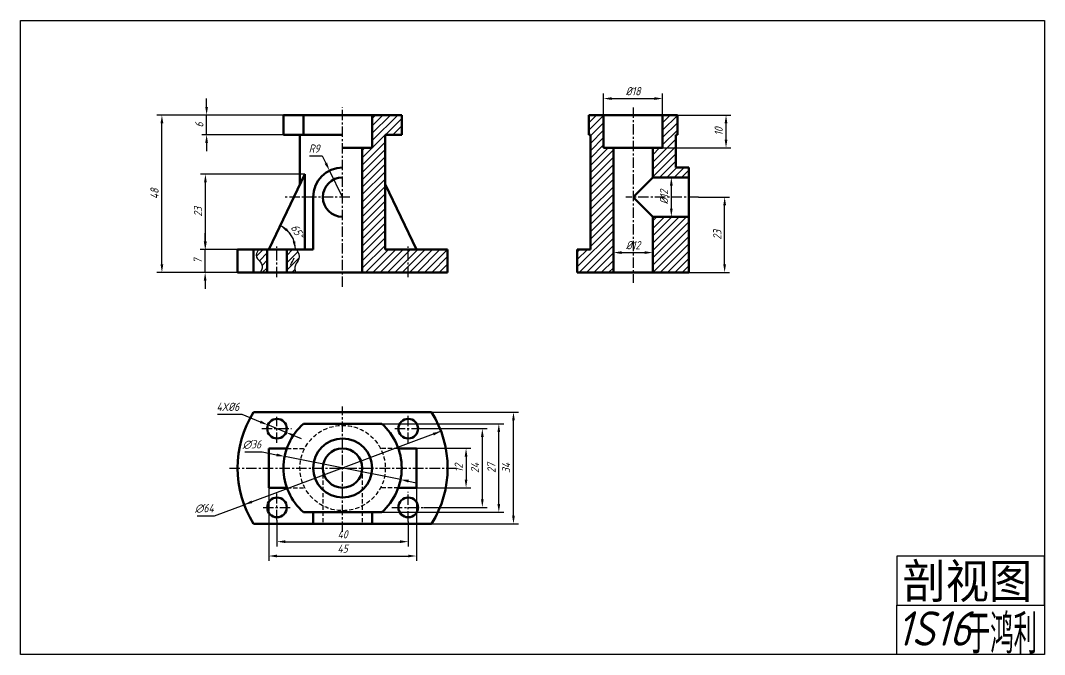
# Model space of a CAD drawing. Header units: millimetres. Extents: x 440 to 3345, y 301 to 1495.
# Drawn here: x 1129.6 to 1441.7, y 1021.8 to 1215 of the extents above; entities that cross this region are included whole.
import ezdxf

# ---------------------------------------------------------------- set-up
doc = ezdxf.new("R2010")
doc.units = ezdxf.units.MM
doc.header["$LTSCALE"] = 0.1
doc.linetypes.add('CENTER', pattern=[50.8, 31.75, -6.35, 6.35, -6.35])
doc.linetypes.add('DASHED', pattern=[19.05, 12.7, -6.35])
doc.layers.get('0').update_dxf_attribs({"color": 3, "lineweight": 50})
for name, color, linetype, lineweight in [('02', 7, 'Continuous', 25), ('04', 2, 'DASHED', 25), ('05', 1, 'CENTER', 25), ('08', 6, 'Continuous', 25)]:
    doc.layers.add(name, color=color, linetype=linetype, lineweight=lineweight)
doc.styles.add('gbeitc', font='gbeitc.shx')
doc.styles.get("Standard").update_dxf_attribs({"font": 'simfang.ttf'})
doc.dimstyles.new('2.5', dxfattribs={"dimtxt": 2.5, "dimasz": 2.5, "dimexe": 1.5, "dimexo": 0, "dimgap": 1, "dimtad": 1, "dimtoh": 1, "dimtxsty": 'gbeitc', "dimcen": 2.5, "dimclrt": 2, "dimadec": 0, "dimazin": 0, "dimtfac": 1, "dimtmove": 0, "dimatfit": 3, "dimfxl": 1, "dimtfillclr": 256, "dimarcsym": 0})
doc.dimstyles.new('2.5C', dxfattribs={"dimtxt": 2.5, "dimasz": 2.5, "dimexe": 1.5, "dimexo": 0, "dimgap": 1, "dimtad": 1, "dimtoh": 1, "dimtxsty": 'gbeitc', "dimcen": 2.5, "dimclrt": 2, "dimadec": 0, "dimazin": 0, "dimtfac": 1, "dimtmove": 0, "dimatfit": 3, "dimfxl": 1, "dimtfillclr": 256, "dimarcsym": 0})

# ---------------------------------------------------------------- blocks, each defined once
blk = doc.blocks.new('*D10')
at = {"layer": '08', "color": 0, "lineweight": -2, "transparency": 16777216}
for p, q in [((1254.89, 1095.62), (1281.34, 1095.62)), ((1279.84, 1064.12), (1279.84, 1093.12)), ((1254.89, 1061.62), (1281.34, 1061.62))]:
    blk.add_line(p, q, dxfattribs=at)
at = {"layer": '08', "color": 0, "transparency": 16777216}
for points in [[(1279.42, 1093.12), (1280.26, 1093.12), (1279.84, 1095.62)], [(1279.42, 1064.12), (1280.26, 1064.12), (1279.84, 1061.62)]]:
    blk.add_solid(points, dxfattribs=at)
at = {"layer": 'Defpoints', "color": 0, "transparency": 16777216}
for p in [(1254.89, 1095.62), (1279.84, 1095.62), (1254.89, 1061.62)]:
    blk.add_point(p, dxfattribs=at)
at = {"layer": '08', "color": 2, "transparency": 16777216, "insert": (1277.59, 1078.62), "char_height": 2.5, "attachment_point": 5, "rotation": 90, "style": 'gbeitc'}
blk.add_mtext('34', dxfattribs=at)
blk = doc.blocks.new('*D11')
at = {"layer": '08', "color": 0, "lineweight": -2, "transparency": 16777216}
for p, q in [((1186.34, 1188.7), (1186.34, 1191.2)), ((1209.78, 1186.2), (1184.84, 1186.2)), ((1186.34, 1180.2), (1186.34, 1186.2)), ((1209.78, 1180.2), (1184.84, 1180.2)), ((1186.34, 1177.7), (1186.34, 1175.2))]:
    blk.add_line(p, q, dxfattribs=at)
at = {"layer": '08', "color": 0, "transparency": 16777216}
for points in [[(1185.92, 1188.7), (1186.75, 1188.7), (1186.34, 1186.2)], [(1185.92, 1177.7), (1186.75, 1177.7), (1186.34, 1180.2)]]:
    blk.add_solid(points, dxfattribs=at)
at = {"layer": 'Defpoints', "color": 0, "transparency": 16777216}
for p in [(1186.34, 1186.2), (1209.78, 1186.2), (1209.78, 1180.2)]:
    blk.add_point(p, dxfattribs=at)
at = {"layer": '08', "color": 2, "transparency": 16777216, "insert": (1184.09, 1183.2), "char_height": 2.5, "attachment_point": 5, "rotation": 90, "style": 'gbeitc'}
blk.add_mtext('6', dxfattribs=at)
blk = doc.blocks.new('*D12')
at = {"layer": '08', "color": 0, "lineweight": -2, "transparency": 16777216}
for p, q in [((1185.89, 1147.7), (1185.89, 1150.2)), ((1195.78, 1145.2), (1184.39, 1145.2)), ((1185.89, 1138.2), (1185.89, 1145.2)), ((1195.78, 1138.2), (1184.39, 1138.2)), ((1185.89, 1135.7), (1185.89, 1133.2))]:
    blk.add_line(p, q, dxfattribs=at)
at = {"layer": '08', "color": 0, "transparency": 16777216}
for points in [[(1185.48, 1147.7), (1186.31, 1147.7), (1185.89, 1145.2)], [(1185.48, 1135.7), (1186.31, 1135.7), (1185.89, 1138.2)]]:
    blk.add_solid(points, dxfattribs=at)
at = {"layer": 'Defpoints', "color": 0, "transparency": 16777216}
for p in [(1185.89, 1145.2), (1195.78, 1145.2), (1195.78, 1138.2)]:
    blk.add_point(p, dxfattribs=at)
at = {"layer": '08', "color": 2, "transparency": 16777216, "insert": (1183.64, 1141.7), "char_height": 2.5, "attachment_point": 5, "rotation": 90, "style": 'gbeitc'}
blk.add_mtext('7', dxfattribs=at)
blk = doc.blocks.new('*D13')
at = {"layer": '08', "color": 0, "lineweight": -2, "transparency": 16777216}
for p, q in [((1209.78, 1186.2), (1171.22, 1186.2)), ((1172.72, 1140.7), (1172.72, 1183.7)), ((1195.78, 1138.2), (1171.22, 1138.2))]:
    blk.add_line(p, q, dxfattribs=at)
at = {"layer": '08', "color": 0, "transparency": 16777216}
for points in [[(1172.3, 1183.7), (1173.14, 1183.7), (1172.72, 1186.2)], [(1172.3, 1140.7), (1173.14, 1140.7), (1172.72, 1138.2)]]:
    blk.add_solid(points, dxfattribs=at)
at = {"layer": 'Defpoints', "color": 0, "transparency": 16777216}
for p in [(1172.72, 1186.2), (1209.78, 1186.2), (1195.78, 1138.2)]:
    blk.add_point(p, dxfattribs=at)
at = {"layer": '08', "color": 2, "transparency": 16777216, "insert": (1170.47, 1162.2), "char_height": 2.5, "attachment_point": 5, "rotation": 90, "style": 'gbeitc'}
blk.add_mtext('48', dxfattribs=at)
blk = doc.blocks.new('*D14')
at = {"layer": '08', "color": 0, "lineweight": -2, "transparency": 16777216}
for p, q in [((1207.78, 1062.7), (1207.78, 1054.67)), ((1247.78, 1062.27), (1247.78, 1054.67)), ((1210.28, 1056.17), (1245.28, 1056.17))]:
    blk.add_line(p, q, dxfattribs=at)
at = {"layer": '08', "color": 0, "transparency": 16777216}
for points in [[(1210.28, 1056.59), (1210.28, 1055.76), (1207.78, 1056.17)], [(1245.28, 1056.59), (1245.28, 1055.76), (1247.78, 1056.17)]]:
    blk.add_solid(points, dxfattribs=at)
at = {"layer": 'Defpoints', "color": 0, "transparency": 16777216}
for p in [(1207.78, 1062.7), (1247.78, 1062.27), (1247.78, 1056.17)]:
    blk.add_point(p, dxfattribs=at)
at = {"layer": '08', "color": 2, "transparency": 16777216, "insert": (1227.78, 1058.42), "char_height": 2.5, "attachment_point": 5, "style": 'gbeitc'}
blk.add_mtext('40', dxfattribs=at)
blk = doc.blocks.new('*D15')
at = {"layer": '08', "color": 0, "lineweight": -2, "transparency": 16777216}
for p, q in [((1251.82, 1090.62), (1271.86, 1090.62)), ((1270.36, 1069.12), (1270.36, 1088.12)), ((1252.56, 1066.62), (1271.86, 1066.62))]:
    blk.add_line(p, q, dxfattribs=at)
at = {"layer": '08', "color": 0, "transparency": 16777216}
for points in [[(1269.94, 1088.12), (1270.77, 1088.12), (1270.36, 1090.62)], [(1269.94, 1069.12), (1270.77, 1069.12), (1270.36, 1066.62)]]:
    blk.add_solid(points, dxfattribs=at)
at = {"layer": 'Defpoints', "color": 0, "transparency": 16777216}
for p in [(1251.82, 1090.62), (1270.36, 1090.62), (1252.56, 1066.62)]:
    blk.add_point(p, dxfattribs=at)
at = {"layer": '08', "color": 2, "transparency": 16777216, "insert": (1268.11, 1078.62), "char_height": 2.5, "attachment_point": 5, "rotation": 90, "style": 'gbeitc'}
blk.add_mtext('24', dxfattribs=at)
blk = doc.blocks.new('*D16')
at = {"layer": '08', "color": 0, "lineweight": -2, "transparency": 16777216}
for p, q in [((1239.69, 1092.12), (1276.88, 1092.12)), ((1275.38, 1067.62), (1275.38, 1089.62)), ((1239.69, 1065.12), (1276.88, 1065.12))]:
    blk.add_line(p, q, dxfattribs=at)
at = {"layer": '08', "color": 0, "transparency": 16777216}
for points in [[(1274.96, 1089.62), (1275.79, 1089.62), (1275.38, 1092.12)], [(1274.96, 1067.62), (1275.79, 1067.62), (1275.38, 1065.12)]]:
    blk.add_solid(points, dxfattribs=at)
at = {"layer": 'Defpoints', "color": 0, "transparency": 16777216}
for p in [(1239.69, 1092.12), (1275.38, 1092.12), (1239.69, 1065.12)]:
    blk.add_point(p, dxfattribs=at)
at = {"layer": '08', "color": 2, "transparency": 16777216, "insert": (1273.13, 1078.62), "char_height": 2.5, "attachment_point": 5, "rotation": 90, "style": 'gbeitc'}
blk.add_mtext('27', dxfattribs=at)
blk = doc.blocks.new('*D17')
at = {"layer": '08', "color": 0, "lineweight": -2, "transparency": 16777216}
for p, q in [((1205.28, 1072.62), (1205.28, 1050.3)), ((1250.28, 1072.62), (1250.28, 1050.3)), ((1207.78, 1051.8), (1247.78, 1051.8))]:
    blk.add_line(p, q, dxfattribs=at)
at = {"layer": '08', "color": 0, "transparency": 16777216}
for points in [[(1207.78, 1052.22), (1207.78, 1051.39), (1205.28, 1051.8)], [(1247.78, 1052.22), (1247.78, 1051.39), (1250.28, 1051.8)]]:
    blk.add_solid(points, dxfattribs=at)
at = {"layer": 'Defpoints', "color": 0, "transparency": 16777216}
for p in [(1205.28, 1072.62), (1250.28, 1072.62), (1250.28, 1051.8)]:
    blk.add_point(p, dxfattribs=at)
at = {"layer": '08', "color": 2, "transparency": 16777216, "insert": (1227.78, 1054.05), "char_height": 2.5, "attachment_point": 5, "style": 'gbeitc'}
blk.add_mtext('45', dxfattribs=at)
blk = doc.blocks.new('*D18')
at = {"layer": '08', "color": 0, "lineweight": -2, "transparency": 16777216}
for p, q in [((1216.25, 1168.2), (1184.47, 1168.2)), ((1185.97, 1147.7), (1185.97, 1165.7)), ((1216.25, 1145.2), (1184.47, 1145.2))]:
    blk.add_line(p, q, dxfattribs=at)
at = {"layer": '08', "color": 0, "transparency": 16777216}
for points in [[(1185.56, 1165.7), (1186.39, 1165.7), (1185.97, 1168.2)], [(1185.56, 1147.7), (1186.39, 1147.7), (1185.97, 1145.2)]]:
    blk.add_solid(points, dxfattribs=at)
at = {"layer": 'Defpoints', "color": 0, "transparency": 16777216}
for p in [(1185.97, 1168.2), (1216.25, 1168.2), (1216.25, 1145.2)]:
    blk.add_point(p, dxfattribs=at)
at = {"layer": '08', "color": 2, "transparency": 16777216, "insert": (1183.72, 1156.7), "char_height": 2.5, "attachment_point": 5, "rotation": 90, "style": 'gbeitc'}
blk.add_mtext('23', dxfattribs=at)
blk = doc.blocks.new('*D19')
at = {"layer": '08', "color": 0, "lineweight": -2, "transparency": 16777216}
for p, q in [((1336.25, 1161.2), (1345.69, 1161.2)), ((1344.19, 1140.7), (1344.19, 1158.7)), ((1333.29, 1138.2), (1345.69, 1138.2))]:
    blk.add_line(p, q, dxfattribs=at)
at = {"layer": '08', "color": 0, "transparency": 16777216}
for points in [[(1343.77, 1158.7), (1344.61, 1158.7), (1344.19, 1161.2)], [(1343.77, 1140.7), (1344.61, 1140.7), (1344.19, 1138.2)]]:
    blk.add_solid(points, dxfattribs=at)
at = {"layer": 'Defpoints', "color": 0, "transparency": 16777216}
for p in [(1336.25, 1161.2), (1344.19, 1161.2), (1333.29, 1138.2)]:
    blk.add_point(p, dxfattribs=at)
at = {"layer": '08', "color": 2, "transparency": 16777216, "insert": (1341.94, 1149.7), "char_height": 2.5, "attachment_point": 5, "rotation": 90, "style": 'gbeitc'}
blk.add_mtext('23', dxfattribs=at)
blk = doc.blocks.new('*D20')
at = {"layer": '08', "color": 0, "lineweight": -2, "transparency": 16777216}
for p, q in [((1307.29, 1176.2), (1307.29, 1192.72)), ((1325.29, 1176.2), (1325.29, 1192.72)), ((1309.79, 1191.22), (1322.79, 1191.22))]:
    blk.add_line(p, q, dxfattribs=at)
at = {"layer": '08', "color": 0, "transparency": 16777216}
for points in [[(1309.79, 1191.64), (1309.79, 1190.8), (1307.29, 1191.22)], [(1322.79, 1191.64), (1322.79, 1190.8), (1325.29, 1191.22)]]:
    blk.add_solid(points, dxfattribs=at)
at = {"layer": 'Defpoints', "color": 0, "transparency": 16777216}
for p in [(1325.29, 1191.22), (1307.29, 1176.2), (1325.29, 1176.2)]:
    blk.add_point(p, dxfattribs=at)
at = {"layer": '08', "color": 2, "transparency": 16777216, "insert": (1316.29, 1193.47), "char_height": 2.5, "attachment_point": 5, "style": 'gbeitc'}
blk.add_mtext('%%C18', dxfattribs=at)
blk = doc.blocks.new('*D21')
at = {"layer": '08', "color": 0, "lineweight": -2, "transparency": 16777216}
for p, q in [((1333.29, 1167.2), (1326.45, 1167.2)), ((1327.95, 1157.7), (1327.95, 1164.7)), ((1333.29, 1155.2), (1326.45, 1155.2))]:
    blk.add_line(p, q, dxfattribs=at)
at = {"layer": '08', "color": 0, "transparency": 16777216}
for points in [[(1327.53, 1164.7), (1328.36, 1164.7), (1327.95, 1167.2)], [(1327.53, 1157.7), (1328.36, 1157.7), (1327.95, 1155.2)]]:
    blk.add_solid(points, dxfattribs=at)
at = {"layer": 'Defpoints', "color": 0, "transparency": 16777216}
for p in [(1327.95, 1167.2), (1333.29, 1167.2), (1333.29, 1155.2)]:
    blk.add_point(p, dxfattribs=at)
at = {"layer": '08', "color": 2, "transparency": 16777216, "insert": (1325.7, 1161.2), "char_height": 2.5, "attachment_point": 5, "rotation": 90, "style": 'gbeitc'}
blk.add_mtext('%%C12', dxfattribs=at)
blk = doc.blocks.new('*D22')
at = {"layer": '08', "color": 0, "lineweight": -2, "transparency": 16777216}
for p, q in [((1310.29, 1138.2), (1310.29, 1145.78)), ((1322.29, 1138.2), (1322.29, 1145.78)), ((1312.79, 1144.28), (1319.79, 1144.28))]:
    blk.add_line(p, q, dxfattribs=at)
at = {"layer": '08', "color": 0, "transparency": 16777216}
for points in [[(1312.79, 1144.7), (1312.79, 1143.86), (1310.29, 1144.28)], [(1319.79, 1144.7), (1319.79, 1143.86), (1322.29, 1144.28)]]:
    blk.add_solid(points, dxfattribs=at)
at = {"layer": 'Defpoints', "color": 0, "transparency": 16777216}
for p in [(1322.29, 1144.28), (1310.29, 1138.2), (1322.29, 1138.2)]:
    blk.add_point(p, dxfattribs=at)
at = {"layer": '08', "color": 2, "transparency": 16777216, "insert": (1316.29, 1146.53), "char_height": 2.5, "attachment_point": 5, "style": 'gbeitc'}
blk.add_mtext('%%C12', dxfattribs=at)
blk = doc.blocks.new('*D23')
at = {"layer": '08', "color": 0, "lineweight": -2, "transparency": 16777216}
for p, q in [((1217.66, 1173.74), (1221.58, 1173.74)), ((1221.58, 1173.74), (1222.69, 1171.5)), ((1227.78, 1161.2), (1223.79, 1169.26))]:
    blk.add_line(p, q, dxfattribs=at)
at = {"layer": '08', "color": 0, "transparency": 16777216}
blk.add_solid([(1223.06, 1171.69), (1222.31, 1171.32), (1223.79, 1169.26)], dxfattribs=at)
at = {"layer": 'Defpoints', "color": 0, "transparency": 16777216}
for p in [(1223.79, 1169.26), (1227.78, 1161.2)]:
    blk.add_point(p, dxfattribs=at)
at = {"layer": '08', "color": 2, "transparency": 16777216, "insert": (1219.12, 1175.99), "char_height": 2.5, "attachment_point": 5, "style": 'gbeitc'}
blk.add_mtext('R9', dxfattribs=at)
blk = doc.blocks.new('*D24')
at = {"layer": '08', "color": 0, "lineweight": -2, "transparency": 16777216}
for p, q in [((1329.79, 1186.2), (1346.11, 1186.2)), ((1344.61, 1178.7), (1344.61, 1183.7)), ((1325.29, 1176.2), (1346.11, 1176.2))]:
    blk.add_line(p, q, dxfattribs=at)
at = {"layer": '08', "color": 0, "transparency": 16777216}
for points in [[(1344.19, 1183.7), (1345.02, 1183.7), (1344.61, 1186.2)], [(1344.19, 1178.7), (1345.02, 1178.7), (1344.61, 1176.2)]]:
    blk.add_solid(points, dxfattribs=at)
at = {"layer": 'Defpoints', "color": 0, "transparency": 16777216}
for p in [(1329.79, 1186.2), (1344.61, 1186.2), (1325.29, 1176.2)]:
    blk.add_point(p, dxfattribs=at)
at = {"layer": '08', "color": 2, "transparency": 16777216, "insert": (1342.36, 1181.2), "char_height": 2.5, "attachment_point": 5, "rotation": 90, "style": 'gbeitc'}
blk.add_mtext('10', dxfattribs=at)
blk = doc.blocks.new('*D25')
at = {"layer": '08', "color": 0, "lineweight": -2, "transparency": 16777216}
for p, q in [((1198.03, 1083.51), (1203.25, 1083.51)), ((1203.25, 1083.51), (1207.68, 1082.63)), ((1245.44, 1075.1), (1210.13, 1082.14)), ((1247.89, 1074.61), (1250.34, 1074.12))]:
    blk.add_line(p, q, dxfattribs=at)
at = {"layer": '08', "color": 0, "transparency": 16777216}
for points in [[(1207.76, 1083.04), (1207.6, 1082.22), (1210.13, 1082.14)], [(1247.97, 1075.02), (1247.81, 1074.2), (1245.44, 1075.1)]]:
    blk.add_solid(points, dxfattribs=at)
at = {"layer": 'Defpoints', "color": 0, "transparency": 16777216}
for p in [(1210.13, 1082.14), (1245.44, 1075.1)]:
    blk.add_point(p, dxfattribs=at)
at = {"layer": '08', "color": 2, "transparency": 16777216, "insert": (1200.14, 1085.76), "char_height": 2.5, "attachment_point": 5, "style": 'gbeitc'}
blk.add_mtext('∅36', dxfattribs=at)
blk = doc.blocks.new('*D26')
at = {"layer": '08', "color": 0, "lineweight": -2, "transparency": 16777216}
for p, q in [((1189.62, 1095.02), (1197.03, 1095.02)), ((1197.03, 1095.02), (1202.69, 1092.7)), ((1210.56, 1089.48), (1205.01, 1091.75)), ((1212.87, 1088.54), (1215.19, 1087.59))]:
    blk.add_line(p, q, dxfattribs=at)
at = {"layer": '08', "color": 0, "transparency": 16777216}
for points in [[(1202.85, 1093.09), (1202.53, 1092.31), (1205.01, 1091.75)], [(1213.03, 1088.92), (1212.72, 1088.15), (1210.56, 1089.48)]]:
    blk.add_solid(points, dxfattribs=at)
at = {"layer": 'Defpoints', "color": 0, "transparency": 16777216}
for p in [(1205.01, 1091.75), (1210.56, 1089.48)]:
    blk.add_point(p, dxfattribs=at)
at = {"layer": '08', "color": 2, "transparency": 16777216, "insert": (1192.82, 1097.27), "char_height": 2.5, "attachment_point": 5, "style": 'gbeitc'}
blk.add_mtext('4X%%C6', dxfattribs=at)
blk = doc.blocks.new('*D27')
at = {"layer": '08', "color": 0, "lineweight": -2, "transparency": 16777216}
for p, q in [((1244.75, 1084.62), (1266.9, 1084.62)), ((1265.4, 1082.12), (1265.4, 1075.12)), ((1244.75, 1072.62), (1266.9, 1072.62))]:
    blk.add_line(p, q, dxfattribs=at)
at = {"layer": '08', "color": 0, "transparency": 16777216}
for points in [[(1264.98, 1082.12), (1265.81, 1082.12), (1265.4, 1084.62)], [(1264.98, 1075.12), (1265.81, 1075.12), (1265.4, 1072.62)]]:
    blk.add_solid(points, dxfattribs=at)
at = {"layer": 'Defpoints', "color": 0, "transparency": 16777216}
for p in [(1244.75, 1084.62), (1244.75, 1072.62), (1265.4, 1072.62)]:
    blk.add_point(p, dxfattribs=at)
at = {"layer": '08', "color": 2, "transparency": 16777216, "insert": (1263.15, 1078.62), "char_height": 2.5, "attachment_point": 5, "rotation": 90, "style": 'gbeitc'}
blk.add_mtext('12', dxfattribs=at)

msp = doc.modelspace()

# ---------------------------------------------------------------- hatches: boundary and pattern name
at = {"layer": '02'}
h = msp.add_hatch(dxfattribs=at)
h.set_pattern_fill('ANSI31', color=256, scale=0.5)
h.paths.add_polyline_path([(1240.783, 1180.195), (1245.783, 1180.195), (1245.783, 1186.195), (1236.783, 1186.195), (1236.783, 1176.195), (1233.783, 1176.195), (1233.783, 1161.195), (1240.783, 1161.195)])
h.paths.add_polyline_path([(1240.783, 1161.195), (1233.783, 1161.195), (1233.783, 1138.195), (1259.783, 1138.195), (1259.783, 1145.195), (1240.783, 1145.195)])
h.paths.add_polyline_path([(1310.293, 1176.195), (1307.293, 1176.195), (1307.293, 1186.195), (1302.793, 1186.195), (1302.793, 1180.195), (1303.293, 1180.195), (1303.293, 1145.195), (1299.293, 1145.195), (1299.293, 1138.195), (1310.293, 1138.195)])
h.paths.add_polyline_path([(1329.293, 1180.195), (1329.793, 1180.195), (1329.793, 1186.195), (1325.293, 1186.195), (1325.293, 1176.195), (1322.293, 1176.195), (1322.293, 1167.195), (1333.293, 1167.195), (1333.293, 1170.195), (1329.293, 1170.195)])
h.paths.add_polyline_path([(1333.293, 1155.195), (1322.293, 1155.195), (1322.293, 1138.195), (1333.293, 1138.195)])
h = msp.add_hatch(dxfattribs=at)
h.set_pattern_fill('ANSI31', color=256, scale=0.5)
edge = h.paths.add_edge_path()
edge.add_spline(control_points=[(1202.152, 1145.195), (1201.623, 1144.4), (1200.99, 1142.846), (1203.746, 1140.868), (1203.193, 1139.137), (1202.69, 1138.195)], knot_values=[1.4413319, 1.4413319, 1.4413319, 1.4413319, 3.9785769, 6.5537045, 9.3931672, 9.3931672, 9.3931672, 9.3931672], degree=3, periodic=0)
edge.add_line((1202.69, 1138.195), (1204.783, 1138.195))
edge.add_line((1204.783, 1138.195), (1204.783, 1145.195))
edge.add_line((1204.783, 1145.195), (1202.152, 1145.195))
edge = h.paths.add_edge_path()
edge.add_spline(control_points=[(1213.423, 1138.195), (1213.202, 1138.965), (1213.038, 1140.437), (1215.011, 1142.588), (1214.31, 1144.226), (1213.681, 1145.195)], knot_values=[1.4047734, 1.4047734, 1.4047734, 1.4047734, 3.6987845, 5.909449, 8.9960657, 8.9960657, 8.9960657, 8.9960657], degree=3, periodic=0)
edge.add_line((1213.681, 1145.195), (1210.783, 1145.195))
edge.add_line((1210.783, 1145.195), (1210.783, 1138.195))
edge.add_line((1210.783, 1138.195), (1213.423, 1138.195))

# ---------------------------------------------------------------- linework, layer by layer
for p, q in [((1209.783, 1186.195), (1209.783, 1180.195)), ((1209.783, 1186.195), (1245.783, 1186.195)), ((1215.877, 1186.195), (1215.877, 1180.195)), ((1236.783, 1186.195), (1236.783, 1176.195)), ((1245.783, 1186.195), (1245.783, 1180.195)), ((1302.793, 1180.195), (1302.793, 1186.195)), ((1302.793, 1186.195), (1329.793, 1186.195)), ((1307.293, 1186.195), (1307.293, 1176.195)), ((1325.293, 1186.195), (1325.293, 1176.195)), ((1329.793, 1186.195), (1329.793, 1180.195)), ((1209.783, 1180.195), (1227.783, 1180.195)), ((1214.783, 1180.195), (1214.783, 1165.118)), ((1214.783, 1180.195), (1214.783, 1165.118)), ((1245.783, 1180.195), (1240.783, 1180.195)), ((1240.783, 1180.195), (1240.783, 1145.195)), ((1303.293, 1180.195), (1302.793, 1180.195)), ((1303.293, 1180.195), (1302.793, 1180.195)), ((1303.293, 1145.195), (1303.293, 1180.195)), ((1303.293, 1145.195), (1303.293, 1180.195)), ((1329.793, 1180.195), (1329.293, 1180.195)), ((1329.293, 1180.195), (1329.293, 1170.195)), ((1236.783, 1176.195), (1227.783, 1176.195)), ((1233.783, 1176.195), (1233.783, 1138.195)), ((1307.293, 1176.195), (1310.293, 1176.195)), ((1307.293, 1176.195), (1325.293, 1176.195)), ((1310.293, 1176.195), (1310.293, 1138.195)), ((1325.293, 1176.195), (1322.293, 1176.195)), ((1322.293, 1176.195), (1322.293, 1167.195)), ((1329.293, 1170.195), (1333.293, 1170.195)), ((1329.293, 1170.195), (1333.293, 1170.195)), ((1333.293, 1170.195), (1333.293, 1138.195)), ((1205.283, 1145.195), (1216.25, 1168.195)), ((1216.25, 1168.195), (1216.25, 1145.195)), ((1322.293, 1167.195), (1316.293, 1161.195)), ((1333.293, 1167.195), (1322.293, 1167.195)), ((1250.283, 1145.195), (1240.783, 1165.118)), ((1218.783, 1145.195), (1218.783, 1161.195)), ((1316.293, 1161.195), (1322.293, 1155.195)), ((1333.293, 1155.195), (1322.293, 1155.195)), ((1322.293, 1155.195), (1322.293, 1138.195)), ((1195.783, 1138.195), (1195.783, 1145.195)), ((1195.783, 1145.195), (1218.783, 1145.195)), ((1200.672, 1138.195), (1200.672, 1145.195)), ((1204.783, 1138.195), (1204.783, 1145.195)), ((1205.283, 1145.195), (1216.25, 1145.195)), ((1210.783, 1145.195), (1210.783, 1138.195)), ((1240.783, 1145.195), (1259.783, 1145.195)), ((1259.783, 1145.195), (1259.783, 1138.195)), ((1299.293, 1138.195), (1299.293, 1145.195)), ((1299.293, 1145.195), (1302.793, 1145.195)), ((1299.293, 1145.195), (1303.293, 1145.195)), ((1259.783, 1138.195), (1195.783, 1138.195)), ((1244.783, 1138.195), (1250.783, 1138.195)), ((1333.293, 1138.195), (1299.293, 1138.195)), ((1200.672, 1095.618), (1254.894, 1095.618)), ((1215.877, 1092.118), (1239.689, 1092.118)), ((1210.812, 1084.618), (1205.283, 1084.618)), ((1205.283, 1084.618), (1205.283, 1072.618)), ((1244.753, 1084.618), (1250.283, 1084.618)), ((1250.283, 1084.618), (1250.283, 1072.618)), ((1205.283, 1072.618), (1210.812, 1072.618)), ((1250.283, 1072.618), (1244.753, 1072.618)), ((1239.689, 1065.118), (1215.877, 1065.118)), ((1218.783, 1065.118), (1218.783, 1061.618)), ((1236.783, 1065.118), (1236.783, 1061.618)), ((1254.894, 1061.618), (1200.672, 1061.618))]:
    msp.add_line(p, q)
for centre, radius in [((1207.783, 1090.618), 3), ((1247.783, 1090.618), 3), ((1227.783, 1078.618), 9), ((1227.783, 1078.618), 6), ((1207.783, 1066.618), 3), ((1247.783, 1066.618), 3)]:
    msp.add_circle(centre, radius)
for centre, radius, start, end in [((1227.783, 1161.195), 9, 90, 180), ((1227.783, 1161.195), 6, 90, 270), ((1227.783, 1078.618), 32, 147.91005, 212.08995), ((1227.783, 1078.618), 32, 327.91005, 32.08995), ((1227.783, 1078.618), 18, 131.40962, 228.59038), ((1227.783, 1078.618), 18, 311.40962, 48.59038)]:
    msp.add_arc(centre, radius, start, end)
for points, knots in [([(1202.152, 1145.195), (1201.623, 1144.4), (1200.99, 1142.846), (1203.746, 1140.868), (1203.193, 1139.137), (1202.69, 1138.195)], [1.4413319, 1.4413319, 1.4413319, 1.4413319, 3.9785769, 6.5537045, 9.3931672, 9.3931672, 9.3931672, 9.3931672]), ([(1213.681, 1145.195), (1214.31, 1144.226), (1215.011, 1142.588), (1213.038, 1140.437), (1213.202, 1138.965), (1213.423, 1138.195)], [1.4047734, 1.4047734, 1.4047734, 1.4047734, 4.4913902, 6.7020547, 8.9960657, 8.9960657, 8.9960657, 8.9960657])]:
    msp.add_open_spline(points, degree=3, knots=knots, dxfattribs=at)
at = {"layer": '04'}
for p, q in [((1210.812, 1084.618), (1216.25, 1084.618)), ((1244.753, 1084.618), (1239.315, 1084.618)), ((1221.783, 1078.618), (1221.783, 1061.618)), ((1233.783, 1078.618), (1233.783, 1061.618)), ((1210.812, 1072.618), (1216.25, 1072.618)), ((1244.753, 1072.618), (1239.315, 1072.618))]:
    msp.add_line(p, q, dxfattribs=at)
msp.add_circle((1227.783, 1078.618), 13, dxfattribs=at)
at = {"layer": '05'}
for p, q in [((1227.783, 1133.796), (1227.783, 1188.45)), ((1316.293, 1188.479), (1316.293, 1135.069)), ((1229.97, 1161.195), (1209.723, 1161.195)), ((1336.253, 1161.195), (1314.087, 1161.195)), ((1207.783, 1136.792), (1207.783, 1146.165)), ((1247.783, 1136.792), (1247.783, 1146.165)), ((1227.783, 1059.154), (1227.783, 1097.409)), ((1207.783, 1086.287), (1207.783, 1094.258)), ((1247.783, 1086.293), (1247.783, 1094.636)), ((1203.129, 1090.618), (1212.208, 1090.618)), ((1243.658, 1090.618), (1251.819, 1090.618)), ((1193.332, 1078.618), (1262.441, 1078.618)), ((1207.783, 1062.702), (1207.783, 1070.895)), ((1247.783, 1062.269), (1247.783, 1071.384)), ((1203.55, 1066.618), (1212.15, 1066.618)), ((1242.784, 1066.618), (1252.557, 1066.618))]:
    msp.add_line(p, q, dxfattribs=at)
at = {"layer": '08'}
for p, q in [((1257.761, 1089.813), (1197.805, 1067.424)), ((1188.772, 1064.051), (1197.805, 1067.424)), ((1183.501, 1064.051), (1188.772, 1064.051)), ((1441.658, 1051.775), (1396.658, 1051.775)), ((1396.658, 1051.775), (1396.658, 1036.775)), ((1441.658, 1036.775), (1441.658, 1051.775)), ((1396.658, 1021.775), (1396.658, 1036.775)), ((1396.658, 1036.775), (1441.658, 1036.775))]:
    msp.add_line(p, q, dxfattribs=at)
msp.add_lwpolyline([(1129.624, 1215.025), (1441.658, 1215.025), (1441.658, 1021.775), (1129.624, 1021.775)], close=True, dxfattribs=at)
for start, end in [(0, 64.50609), (29.02636, 46.76622), (324.52027, 342.26013)]:
    msp.add_arc((1205.283, 1145.195), 8.107, start, end, dxfattribs=at)
for points in [[(1211.071, 1151.446), (1210.601, 1150.758), (1208.772, 1152.513)], [(1212.592, 1147.601), (1213.416, 1147.73), (1213.39, 1145.195)], [(1255.565, 1088.548), (1255.273, 1089.329), (1257.761, 1089.813)], [(1199.985, 1068.716), (1200.286, 1067.939), (1197.805, 1067.424)]]:
    msp.add_solid(points, dxfattribs=at)

# ---------------------------------------------------------------- texts
for s, width, p in [('剖视图', 0.92, (1398.381, 1038.892)), ('于鸿利', 0.5, (1417.926, 1023.188))]:
    msp.add_text(s, height=10.5, dxfattribs=dict(at, width=width)).set_placement(p)
at = {"layer": '08', "style": 'gbeitc'}
msp.add_text('1S16', height=10.5, dxfattribs=at).set_placement((1396.658, 1024.46))
at = {"layer": '08', "color": 2, "insert": (1214.042, 1150.722), "char_height": 2.5, "attachment_point": 5, "rotation": 302.25304, "style": 'gbeitc'}
msp.add_mtext('65°', dxfattribs=at)
at = {"layer": '08', "color": 2, "insert": (1185.637, 1066.301), "char_height": 2.5, "attachment_point": 5, "style": 'gbeitc'}
msp.add_mtext('∅64', dxfattribs=at)

# ---------------------------------------------------------------- dimensions: what is measured, and where the dimension line sits
at = {"layer": '08'}
for base, p1, p2, picture, middle in [((1325.293, 1191.219), (1307.293, 1176.195), (1325.293, 1176.195), '*D20', (1316.293, 1193.469)), ((1322.293, 1144.281), (1310.293, 1138.195), (1322.293, 1138.195), '*D22', (1316.293, 1146.531))]:
    dim = msp.add_linear_dim(base=base, p1=p1, p2=p2, dimstyle='2.5C', override={"dimpost": '%%C<>'}, dxfattribs=at)
    dim.commit()
    dim.dimension.update_dxf_attribs({"geometry": picture, "text_midpoint": middle})
for base, p1, p2, angle, picture, middle in [((1186.338, 1186.195), (1209.783, 1180.195), (1209.783, 1186.195), 270, '*D11', (1184.088, 1183.195)), ((1172.721, 1186.195), (1195.783, 1138.195), (1209.783, 1186.195), 270, '*D13', (1170.471, 1162.195)), ((1344.607, 1186.195), (1325.293, 1176.195), (1329.793, 1186.195), 270, '*D24', (1342.357, 1181.195)), ((1185.973, 1168.195), (1216.25, 1145.195), (1216.25, 1168.195), 270, '*D18', (1183.723, 1156.695)), ((1344.19, 1161.195), (1333.293, 1138.195), (1336.253, 1161.195), 270, '*D19', (1341.94, 1149.695)), ((1185.894, 1145.195), (1195.783, 1138.195), (1195.783, 1145.195), 270, '*D12', (1183.644, 1141.695)), ((1279.84, 1095.618), (1254.894, 1061.618), (1254.894, 1095.618), 270, '*D10', (1277.59, 1078.618)), ((1275.377, 1092.118), (1239.689, 1065.118), (1239.689, 1092.118), 270, '*D16', (1273.127, 1078.618)), ((1270.357, 1090.618), (1252.557, 1066.618), (1251.819, 1090.618), 270, '*D15', (1268.107, 1078.618)), ((1265.398, 1072.618), (1244.753, 1084.618), (1244.753, 1072.618), 90, '*D27', (1263.148, 1078.618))]:
    dim = msp.add_linear_dim(base=base, p1=p1, p2=p2, angle=angle, dimstyle='2.5', dxfattribs=at)
    dim.commit()
    dim.dimension.update_dxf_attribs({"geometry": picture, "text_midpoint": middle})
dim = msp.add_radius_dim(center=(1227.783, 1161.195), mpoint=(1223.793, 1169.263), dimstyle='2.5', dxfattribs=at)
dim.commit()
dim.dimension.update_dxf_attribs({"geometry": '*D23', "text_midpoint": (1219.119, 1175.995)})
dim = msp.add_linear_dim(base=(1327.945, 1167.195), p1=(1333.293, 1155.195), p2=(1333.293, 1167.195), angle=270, dimstyle='2.5C', override={"dimpost": '%%C<>'}, dxfattribs=at)
dim.commit()
dim.dimension.update_dxf_attribs({"geometry": '*D21', "text_midpoint": (1325.695, 1161.195)})
dim = msp.add_diameter_dim_2p(p1=(1210.56, 1089.483), p2=(1205.006, 1091.754), text='4X%%C6', dimstyle='2.5', dxfattribs=at)
dim.commit()
dim.dimension.update_dxf_attribs({"geometry": '*D26', "text_midpoint": (1192.824, 1095.016), "dimtype": 163})
dim = msp.add_diameter_dim_2p(p1=(1245.435, 1075.097), p2=(1210.131, 1082.139), dimstyle='2.5', dxfattribs=at)
dim.commit()
dim.dimension.update_dxf_attribs({"geometry": '*D25', "text_midpoint": (1203.253, 1083.511), "dimtype": 163})
for base, p1, p2, picture, middle in [((1250.283, 1051.802), (1205.283, 1072.618), (1250.283, 1072.618), '*D17', (1227.783, 1054.052)), ((1247.783, 1056.174), (1207.783, 1062.702), (1247.783, 1062.269), '*D14', (1227.783, 1058.424))]:
    dim = msp.add_linear_dim(base=base, p1=p1, p2=p2, dimstyle='2.5', dxfattribs=at)
    dim.commit()
    dim.dimension.update_dxf_attribs({"geometry": picture, "text_midpoint": middle})

doc.saveas('drawing.dxf')
